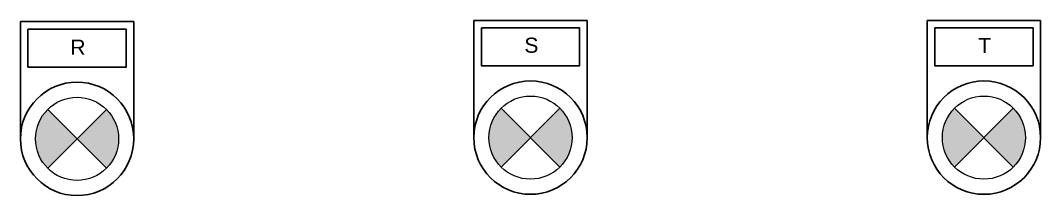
# Model space of a CAD drawing. Header units: millimetres. Extents: x 27 to 1256, y 71 to 472.
# Drawn here: x 27.3 to 297.3, y 210.2 to 256.6 of the extents above; entities that cross this region are included whole.
import ezdxf
from ezdxf.enums import TextEntityAlignment as Align

# ---------------------------------------------------------------- set-up
doc = ezdxf.new("R2010")
doc.units = ezdxf.units.MM
doc.linetypes.add('HIDDEN2', pattern=[4.7625, 3.175, -1.5875])
doc.layers.add('01', color=7, linetype='HIDDEN2', lineweight=13)
doc.layers.add('07', color=5, linetype='Continuous', lineweight=5)
doc.styles.add('ARIAL', font='arial.ttf')
doc.styles.add('Arial-Black', font='txt')

# ---------------------------------------------------------------- blocks, each defined once
blk = doc.blocks.new('Den XANH')
h = blk.add_hatch(color=5)
h.paths.add_polyline_path([(15, 15), (22.78, 7.22, 0.198912), (26, 15, 0.198912), (22.78, 22.78)])
h.paths.add_polyline_path([(15, 15), (7.22, 22.78, 0.198912), (4, 15, 0.198912), (7.22, 7.22)])
at = {"color": 7}
for p, q in [((0, 46), (30, 46)), ((0, 46), (0, 15)), ((30, 15), (30, 46))]:
    blk.add_line(p, q, dxfattribs=at)
blk.add_lwpolyline([(2, 44), (28, 44), (28, 34), (2, 34)], close=True, dxfattribs=at)
blk.add_circle((15, 15), 15, dxfattribs=at)
at = {"layer": '07', "color": 5, "linetype": 'Continuous', "lineweight": 5, "ltscale": 3}
for p, q in [((22.78, 22.78), (7.22, 7.22)), ((7.22, 22.78), (22.78, 7.22))]:
    blk.add_line(p, q, dxfattribs=at)
blk.add_circle((15, 15), 11, dxfattribs=at)
at = {"layer": '01', "color": 2, "linetype": 'Continuous', "lineweight": 5, "style": 'Arial-Black'}
blk.add_attdef('T-SP', text='', height=2.4, dxfattribs=at).set_placement((15.23, 36.97), align=Align.CENTER)
blk = doc.blocks.new('Den DO')
h = blk.add_hatch(color=1)
h.paths.add_polyline_path([(7.22, 7.22), (15, 15), (7.22, 22.78, 0.198912), (4, 15, 0.198912)])
h.paths.add_polyline_path([(15, 15), (22.78, 7.22, 0.198912), (26, 15, 0.198912), (22.78, 22.78)])
at = {"color": 7}
for p, q in [((0, 46), (30, 46)), ((0, 46), (0, 15)), ((30, 15), (30, 46))]:
    blk.add_line(p, q, dxfattribs=at)
blk.add_lwpolyline([(2, 44), (28, 44), (28, 34), (2, 34)], close=True, dxfattribs=at)
blk.add_circle((15, 15), 15, dxfattribs=at)
at = {"layer": '07', "color": 1, "linetype": 'Continuous', "lineweight": 5, "ltscale": 3}
for p, q in [((22.78, 22.78), (7.22, 7.22)), ((7.22, 22.78), (22.78, 7.22))]:
    blk.add_line(p, q, dxfattribs=at)
blk.add_circle((15, 15), 11, dxfattribs=at)
at = {"layer": '01', "color": 2, "linetype": 'Continuous', "lineweight": 5, "style": 'Arial-Black'}
blk.add_attdef('T-SP', text='', height=2.4, dxfattribs=at).set_placement((14.96, 38.82), align=Align.CENTER)
blk = doc.blocks.new('Den VANG')
h = blk.add_hatch(color=2)
h.paths.add_polyline_path([(22.78, 7.22, 0.198912), (26, 15, 0.198912), (22.78, 22.78), (15, 15)])
h.paths.add_polyline_path([(7.22, 7.22), (15, 15), (7.22, 22.78, 0.198912), (4, 15, 0.198912)])
at = {"color": 7}
for p, q in [((0, 46), (30, 46)), ((0, 46), (0, 15)), ((30, 15), (30, 46))]:
    blk.add_line(p, q, dxfattribs=at)
blk.add_lwpolyline([(2, 44), (28, 44), (28, 34), (2, 34)], close=True, dxfattribs=at)
blk.add_circle((15, 15), 15, dxfattribs=at)
at = {"layer": '07', "color": 2, "linetype": 'Continuous', "lineweight": 5, "ltscale": 3}
for p, q in [((22.78, 22.78), (7.22, 7.22)), ((7.22, 22.78), (22.78, 7.22))]:
    blk.add_line(p, q, dxfattribs=at)
blk.add_circle((15, 15), 11, dxfattribs=at)
at = {"layer": '01', "color": 2, "linetype": 'Continuous', "lineweight": 5, "style": 'Arial-Black'}
blk.add_attdef('T-SP', text='', height=2.4, dxfattribs=at).set_placement((15.23, 36.97), align=Align.CENTER)
blk = doc.blocks.new('*U484')
at = {"color": 7}
ref = blk.add_blockref('Den VANG', (-15, -46), dxfattribs=at)
ref.add_attrib('T-SP', 'S', dxfattribs={"layer": '01', "color": 2, "linetype": 'Continuous', "lineweight": 5, "height": 4, "style": 'ARIAL'}).set_placement((0.23, -8.56), align=Align.CENTER)
ref = blk.add_blockref('Den XANH', (105, -46), dxfattribs=at)
ref.add_attrib('T-SP', 'T', dxfattribs={"layer": '01', "color": 2, "linetype": 'Continuous', "lineweight": 5, "height": 4, "style": 'ARIAL'}).set_placement((120.23, -8.65), align=Align.CENTER)
ref = blk.add_blockref('Den DO', (-135, -46.33), dxfattribs=at)
ref.add_attrib('T-SP', 'R', dxfattribs={"layer": '01', "color": 2, "linetype": 'Continuous', "lineweight": 5, "height": 4, "style": 'ARIAL'}).set_placement((-119.77, -9.09), align=Align.CENTER)

msp = doc.modelspace()

# ---------------------------------------------------------------- block references
msp.add_blockref('*U484', (162.27, 256.58))

doc.saveas('drawing.dxf')
